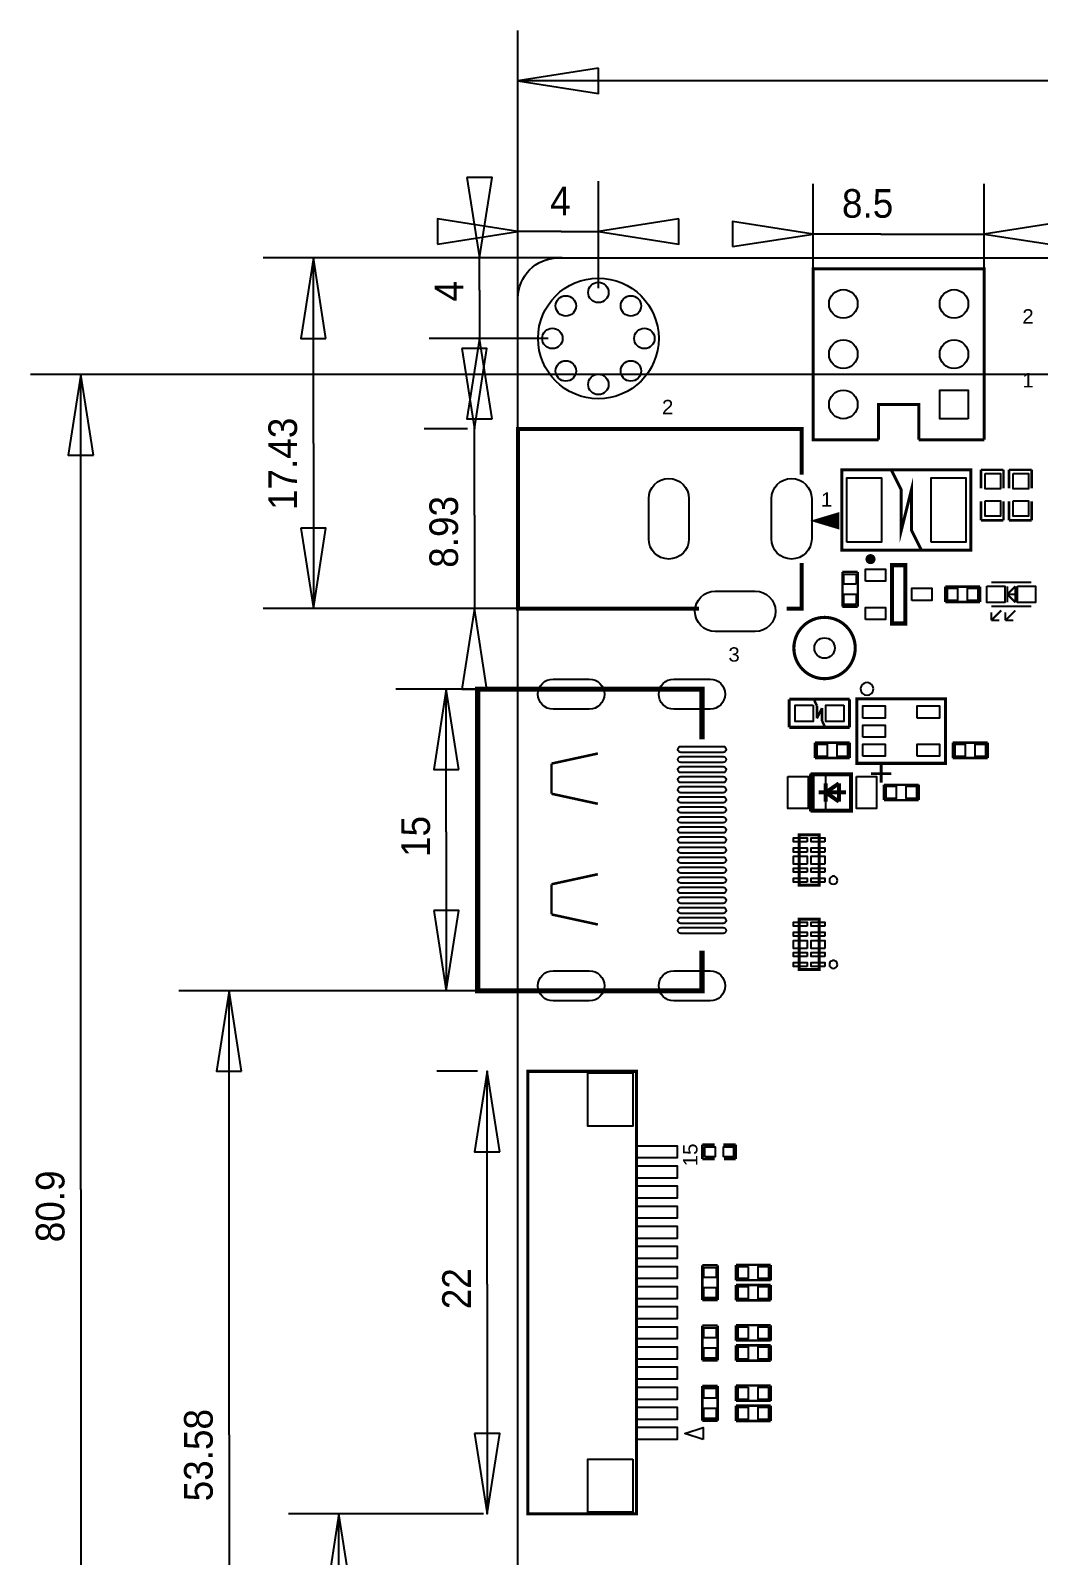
# Model space of a CAD drawing. Extents: x -24 to 175, y -12 to 101.
# Drawn here: x -24.2 to 25.9, y 25.5 to 101.3 of the extents above; entities that cross this region are included whole.
import ezdxf

# ---------------------------------------------------------------- set-up
doc = ezdxf.new("R2010")
doc.units = 0
for name, color, linetype in [('BG_LABEL', 1, 'CONTINUOUS'), ('BG_LABEL-1', 2, 'CONTINUOUS'), ('BG_OUTLINE', 3, 'CONTINUOUS'), ('PG_SILKSCREEN_TOP', 4, 'CONTINUOUS'), ('PIN_TOP', 5, 'CONTINUOUS')]:
    doc.layers.add(name, color=color, linetype=linetype)

msp = doc.modelspace()

# ---------------------------------------------------------------- linework, layer by layer
at = {"layer": 'BG_LABEL'}
for points in [[(0, 87.743487), (0, 101.305995)], [(65.024, 98.806), (0, 98.806)], [(14.673097, 87.716893), (14.673097, 93.685995)], [(23.173106, 87.716893), (23.173106, 93.685995)], [(18.034, 91.186), (14.673097, 91.186)], [(18.034, 91.186), (23.173106, 91.186)], [(2.208022, 89.999998), (-12.659995, 89.999998)], [(-10.16, 80.772), (-10.16, 89.999998)], [(28.281503, 84.201), (-24.216995, 84.201)], [(-21.717, 43.688), (-21.717, 84.201)], [(-2.499893, 81.499481), (-4.658995, 81.499481)], [(-2.159, 77.216), (-2.159, 81.499481)], [(-10.16, 80.772), (-10.16, 72.569299)], [(-2.159, 77.216), (-2.159, 72.569299)], [(-1.155217, 72.569299), (-12.659995, 72.569299)], [(6.500114, 72.569299), (-4.658995, 72.569299)], [(6.650101, 68.569307), (-6.055995, 68.569307)], [(-3.556, 61.468), (-3.556, 68.569307)], [(-3.556, 61.468), (-3.556, 53.569083)], [(-2.499995, 53.578252), (-16.850995, 53.578252)], [(-14.351, 31.496), (-14.351, 53.578252)], [(6.650101, 53.569083), (-6.055995, 53.569083)], [(-1.999996, 49.569116), (-4.023995, 49.569116)], [(-1.524, 38.989), (-1.524, 49.569116)], [(-21.717, 43.688), (-21.717, 3.302)], [(-1.524, 38.989), (-1.524, 27.569109)], [(-14.351, 31.496), (-14.351, 0)], [(-1.701571, 27.569109), (-11.389995, 27.569109)], [(-8.89, 17.145), (-8.89, 27.569109)], [(-1.999996, 27.569109), (-4.023995, 27.569109)]]:
    msp.add_lwpolyline(points, dxfattribs=at)
for points in [[(3.999992, 99.430992), (0, 98.806), (3.999992, 98.181008)], [(10.673105, 90.561008), (14.673097, 91.186), (10.673105, 91.810992)], [(27.173098, 91.810992), (23.173106, 91.186), (27.173098, 90.561008)], [(-9.535008, 86.000006), (-10.16, 89.999998), (-10.784992, 86.000006)], [(-2.783992, 85.499473), (-2.159, 81.499481), (-1.534008, 85.499473)], [(-21.092008, 80.201008), (-21.717, 84.201), (-22.341992, 80.201008)], [(-10.784992, 76.569291), (-10.16, 72.569299), (-9.535008, 76.569291)], [(-1.534008, 68.569307), (-2.159, 72.569299), (-2.783992, 68.569307)], [(-2.931008, 64.569315), (-3.556, 68.569307), (-4.180992, 64.569315)], [(-4.180992, 57.569075), (-3.556, 53.569083), (-2.931008, 57.569075)], [(-13.726008, 49.57826), (-14.351, 53.578252), (-14.975992, 49.57826)], [(-0.899008, 45.569124), (-1.524, 49.569116), (-2.148992, 45.569124)], [(-2.148992, 31.569101), (-1.524, 27.569109), (-0.899008, 31.569101)], [(-8.265008, 23.569117), (-8.89, 27.569109), (-9.514992, 23.569117)]]:
    msp.add_lwpolyline(points, close=True, dxfattribs=at)
at = {"layer": 'BG_LABEL-1'}
for points in [[(-2.529992, 93.99999), (-1.905, 89.999998), (-1.280008, 93.99999)], [(-3.999992, 90.688008), (0, 91.313), (-3.999992, 91.937992)], [(7.999984, 91.937992), (3.999992, 91.313), (7.999984, 90.688008)], [(-1.280008, 81.999912), (-1.905, 85.999904), (-2.529992, 81.999912)]]:
    msp.add_lwpolyline(points, close=True, dxfattribs=at)
for points in [[(0, 88.131548), (0, 93.812995)], [(3.999992, 88.499925), (3.999992, 93.812995)], [(2.159, 91.313), (0, 91.313)], [(2.159, 91.313), (3.999992, 91.313)], [(0.900049, 89.999998), (-4.404995, 89.999998)], [(-1.905, 88.392), (-1.905, 89.999998)], [(-1.905, 88.392), (-1.905, 85.999904)], [(1.499997, 85.999904), (-4.404995, 85.999904)]]:
    msp.add_lwpolyline(points, dxfattribs=at)
at = {"layer": 'BG_OUTLINE'}
msp.add_lwpolyline([(0, 1.999996), (0, 88.000002, -0.414213), (1.999996, 89.999998), (123.000008, 89.999998, -0.414212), (125.000004, 88.000002), (125.000004, 1.999996, -0.414212), (123.000008, 0), (1.999996, 0, -0.414212)], format="xyb", close=True, dxfattribs=at)
at = {"layer": 'PG_SILKSCREEN_TOP'}
for points, const_width in [([(23.173106, 80.966894), (23.173106, 89.466903), (14.673097, 89.466903), (14.673097, 80.966894), (17.923104, 80.966894)], 0.150012), ([(17.923104, 80.966894), (17.923104, 82.716903), (19.9231, 82.716903), (19.9231, 80.966894)], 0.150012), ([(14.100124, 79.234386), (14.100124, 81.499481), (0.000102, 81.499481), (0.000102, 72.569299), (9.000109, 72.569299)], 0.2), ([(19.9231, 80.966894), (23.173106, 80.966894)], 0.150012), ([(20.054011, 75.470004), (19.554012, 76.470002), (19.554012, 78.469998), (19.053988, 76.470002), (19.053988, 78.469998), (18.553989, 79.469996)], 0.150012), ([(24.13, 79.469996), (23.0124, 79.469996)], 0.127), ([(23.0124, 79.469996), (23.0124, 78.542896)], 0.127), ([(24.13, 78.542896), (24.13, 79.469996)], 0.127), ([(25.527, 79.469996), (24.4094, 79.469996)], 0.127), ([(24.4094, 79.469996), (24.4094, 78.542896)], 0.127), ([(25.527, 78.542896), (25.527, 79.469996)], 0.127), ([(15.769107, 77.13439), (15.219121, 76.93439), (15.769107, 76.734391), (15.769107, 77.13439), (15.519121, 76.93439), (15.769107, 76.93439)], 0.2), ([(23.0124, 76.955396), (23.0124, 77.907896)], 0.127), ([(24.13, 77.907896), (24.13, 76.955396)], 0.127), ([(24.4094, 76.955396), (24.4094, 77.907896)], 0.127), ([(25.527, 77.907896), (25.527, 76.955396)], 0.127), ([(24.13, 76.955396), (23.0124, 76.955396)], 0.127), ([(25.527, 76.955396), (24.4094, 76.955396)], 0.127), ([(13.350113, 72.569299), (14.100124, 72.569299), (14.100124, 74.834394)], 0.2), ([(16.891, 74.3966), (16.129, 74.3966)], 0.127), ([(16.129, 74.3966), (16.129, 72.6694)], 0.127), ([(16.891, 72.6694), (16.891, 74.3966)], 0.127), ([(22.9616, 73.66), (21.2344, 73.66)], 0.127), ([(21.2344, 73.66), (21.2344, 72.898)], 0.127), ([(22.9616, 72.898), (22.9616, 73.66)], 0.127), ([(23.52101, 73.878999), (25.521006, 73.878999)], 0.100101), ([(24.32111, 73.279102), (24.72121, 73.679101)], 0.100101), ([(24.32111, 73.679101), (24.32111, 72.879102)], 0.100101), ([(24.72121, 73.679101), (24.72121, 72.879102)], 0.100101), ([(21.2344, 72.898), (22.9616, 72.898)], 0.127), ([(24.271097, 73.279102), (24.771198, 73.279102)], 0.100101), ([(24.72121, 72.879102), (24.32111, 73.279102)], 0.100101), ([(16.129, 72.6694), (16.891, 72.6694)], 0.127), ([(23.52101, 72.679204), (25.521006, 72.679204)], 0.100101), ([(24.02111, 72.479002), (23.52101, 71.979104)], 0.100101), ([(23.52101, 72.379205), (23.52101, 71.979104)], 0.100101), ([(23.52101, 71.979104), (23.92111, 71.979104)], 0.100101), ([(24.72121, 72.479002), (24.221008, 71.979104)], 0.100101), ([(24.221008, 72.379205), (24.221008, 71.979104)], 0.100101), ([(24.221008, 71.979104), (24.621109, 71.979104)], 0.100101), ([(9.150096, 66.069185), (9.150096, 68.569307), (-1.999996, 68.569307), (-1.999996, 53.569083), (9.150096, 53.569083), (9.150096, 55.569104)], 0.254), ([(13.486003, 68.067987), (16.485997, 68.067987)], 0.150012), ([(13.486003, 66.66799), (13.486003, 68.067987)], 0.150012), ([(14.859, 67.748988), (14.732, 68.002988)], 0.127), ([(14.859, 67.113988), (14.859, 67.748988)], 0.127), ([(15.113, 67.621988), (14.859, 67.113988)], 0.127), ([(15.113, 66.986988), (15.113, 67.621988)], 0.127), ([(16.485997, 68.067987), (16.485997, 66.66799)], 0.150012), ([(16.485997, 66.66799), (13.486003, 66.66799)], 0.150012), ([(15.24, 66.732988), (15.113, 66.986988)], 0.127), ([(14.758899, 65.910003), (14.758899, 65.148003)], 0.127), ([(16.486099, 65.910003), (14.758899, 65.910003)], 0.127), ([(16.486099, 65.148003), (16.486099, 65.910003)], 0.127), ([(23.341305, 65.910003), (21.614105, 65.910003)], 0.127), ([(21.614105, 65.910003), (21.614105, 65.148003)], 0.127), ([(23.341305, 65.148003), (23.341305, 65.910003)], 0.127), ([(3.974084, 65.367383), (1.674089, 64.867003)], 0.127), ([(14.758899, 65.148003), (16.486099, 65.148003)], 0.127), ([(21.614105, 65.148003), (23.341305, 65.148003)], 0.127), ([(1.674089, 64.867003), (1.674089, 63.367387)], 0.127), ([(15.30096, 63.881076), (15.30096, 62.9809)], 0.199898), ([(15.950946, 63.881076), (15.30096, 63.430988)], 0.199898), ([(15.950946, 62.9809), (15.950946, 63.881076)], 0.199898), ([(19.9136, 63.811988), (18.1864, 63.811988)], 0.127), ([(18.1864, 63.811988), (18.1864, 63.049988)], 0.127), ([(19.9136, 63.049988), (19.9136, 63.811988)], 0.127), ([(1.674089, 63.367387), (3.974084, 62.867007)], 0.127), ([(14.950948, 63.430988), (16.300958, 63.430988)], 0.199898), ([(15.30096, 63.430988), (15.950946, 62.9809)], 0.199898), ([(18.1864, 63.049988), (19.9136, 63.049988)], 0.127), ([(1.674089, 58.866989), (3.974084, 59.367395)], 0.127), ([(1.674089, 57.367399), (1.674089, 58.866989)], 0.127), ([(3.974084, 56.867298), (1.674089, 57.367399)], 0.127), ([(9.168994, 45.924724), (9.168994, 45.213524)], 0.127), ([(9.168994, 45.924724), (9.778594, 45.924724)], 0.127), ([(10.210394, 45.924724), (10.819994, 45.924724)], 0.127), ([(10.819994, 45.924724), (10.819994, 45.213524)], 0.127), ([(9.168994, 45.213524), (9.778594, 45.213524)], 0.127), ([(10.819994, 45.213524), (10.235794, 45.213524)], 0.127), ([(9.930994, 39.932712), (9.168994, 39.932712)], 0.127), ([(9.168994, 39.932712), (9.168994, 38.205512)], 0.127), ([(9.930994, 38.205512), (9.930994, 39.932712)], 0.127), ([(12.559894, 39.950212), (10.832694, 39.950212)], 0.127), ([(10.832694, 39.950212), (10.832694, 39.188212)], 0.127), ([(12.559894, 39.188212), (12.559894, 39.950212)], 0.127), ([(10.832694, 39.188212), (12.559894, 39.188212)], 0.127), ([(12.559894, 38.950011), (10.832694, 38.950011)], 0.127), ([(10.832694, 38.950011), (10.832694, 38.188011)], 0.127), ([(12.559894, 38.188011), (12.559894, 38.950011)], 0.127), ([(9.168994, 38.205512), (9.930994, 38.205512)], 0.127), ([(10.832694, 38.188011), (12.559894, 38.188011)], 0.127), ([(9.930994, 36.932718), (9.168994, 36.932718)], 0.127), ([(9.168994, 36.932718), (9.168994, 35.205518)], 0.127), ([(9.930994, 35.205518), (9.930994, 36.932718)], 0.127), ([(12.559894, 36.950218), (10.832694, 36.950218)], 0.127), ([(10.832694, 36.950218), (10.832694, 36.188218)], 0.127), ([(12.559894, 36.188218), (12.559894, 36.950218)], 0.127), ([(10.832694, 36.188218), (12.559894, 36.188218)], 0.127), ([(12.559894, 35.950017), (10.832694, 35.950017)], 0.127), ([(10.832694, 35.950017), (10.832694, 35.188017)], 0.127), ([(12.559894, 35.188017), (12.559894, 35.950017)], 0.127), ([(9.168994, 35.205518), (9.930994, 35.205518)], 0.127), ([(10.832694, 35.188017), (12.559894, 35.188017)], 0.127), ([(9.930994, 33.932724), (9.168994, 33.932724)], 0.127), ([(9.168994, 33.932724), (9.168994, 32.205524)], 0.127), ([(9.930994, 32.205524), (9.930994, 33.932724)], 0.127), ([(12.559894, 33.950224), (10.832694, 33.950224)], 0.127), ([(10.832694, 33.950224), (10.832694, 33.188224)], 0.127), ([(12.559894, 33.188224), (12.559894, 33.950224)], 0.127), ([(10.832694, 33.188224), (12.559894, 33.188224)], 0.127), ([(12.559894, 32.950023), (10.832694, 32.950023)], 0.127), ([(10.832694, 32.950023), (10.832694, 32.188023)], 0.127), ([(12.559894, 32.188023), (12.559894, 32.950023)], 0.127), ([(9.168994, 32.205524), (9.930994, 32.205524)], 0.127), ([(10.832694, 32.188023), (12.559894, 32.188023)], 0.127)]:
    msp.add_lwpolyline(points, dxfattribs=dict(at, const_width=const_width))
for points, const_width in [([(16.104006, 79.469996), (22.503994, 79.469996), (22.503994, 75.470004), (16.104006, 75.470004)], 0.150012), ([(14.869109, 76.93439), (15.869107, 77.23439), (15.869107, 76.634391)], 0.2), ([(18.598007, 71.82899), (18.598007, 74.72901), (19.247993, 74.72901), (19.247993, 71.82899)], 0.2), ([(16.850106, 64.878991), (16.850106, 68.078985), (21.250097, 68.078985), (21.250097, 64.878991)], 0.150012), ([(16.550894, 64.33091), (16.550894, 62.531066), (14.650974, 62.531066), (14.650974, 64.33091)], 0.199898), ([(14.977999, 58.82099), (14.977999, 61.32101), (13.978001, 61.32101), (13.978001, 58.82099)], 0.150012), ([(14.977999, 54.62999), (14.977999, 57.13001), (13.978001, 57.13001), (13.978001, 54.62999)], 0.150012), ([(5.900014, 49.569116), (0.499999, 49.569116), (0.499999, 27.569109), (5.900014, 27.569109)], 0.150012)]:
    msp.add_lwpolyline(points, close=True, dxfattribs=dict(at, const_width=const_width))
for points, const_width in [([(17.647996, 75.029009, 1), (17.398004, 75.028991, 1)], 0.250012), ([(16.764, 70.610755, 1), (13.716, 70.610755, 1)], 0.154889)]:
    msp.add_lwpolyline(points, format="xyb", close=True, dxfattribs=dict(at, const_width=const_width))
for points in [[(17.66631, 68.578984, 1), (17.033894, 68.578992, 1)], [(15.877997, 59.071002, 1), (15.478003, 59.070998, 1)], [(15.877997, 54.880002, 1), (15.478003, 54.879998, 1)]]:
    msp.add_lwpolyline(points, format="xyb", close=True, dxfattribs=at)
for points in [[(14.50086, 64.33091), (14.50086, 62.531066), (15.30096, 62.531066), (15.30096, 64.33091)], [(9.200007, 31.269102), (8.300009, 31.569101), (9.200007, 31.869101)]]:
    msp.add_lwpolyline(points, close=True, dxfattribs=at)
at = {"layer": 'PIN_TOP'}
for points in [[(22.384309, 82.005703), (20.961909, 82.005703), (20.961909, 83.428103), (22.384309, 83.428103)], [(16.340404, 75.8698), (16.340404, 79.0702), (18.067604, 79.0702), (18.067604, 75.8698)], [(20.540396, 75.8698), (20.540396, 79.0702), (22.267596, 79.0702), (22.267596, 75.8698)], [(23.2156, 79.292196), (23.9776, 79.292196), (23.9776, 78.530196), (23.2156, 78.530196)], [(24.6126, 79.292196), (25.3746, 79.292196), (25.3746, 78.530196), (24.6126, 78.530196)], [(23.2156, 77.920596), (23.9776, 77.920596), (23.9776, 77.158596), (23.2156, 77.158596)], [(24.6126, 77.920596), (25.3746, 77.920596), (25.3746, 77.158596), (24.6126, 77.158596)], [(17.272991, 73.929062), (17.272991, 74.528959), (18.272989, 74.528959), (18.272989, 73.929062)], [(16.8148, 73.779101), (16.2052, 73.779101), (16.2052, 74.287101), (16.8148, 74.287101)], [(19.573011, 72.979051), (19.573011, 73.578949), (20.573009, 73.578949), (20.573009, 72.979051)], [(21.851899, 73.5838), (21.851899, 72.9742), (21.343899, 72.9742), (21.343899, 73.5838)], [(22.852101, 73.5838), (22.852101, 72.9742), (22.344101, 72.9742), (22.344101, 73.5838)], [(23.299153, 73.679152), (24.19905, 73.679152), (24.19905, 72.879052), (23.299153, 72.879052)], [(24.823153, 73.679152), (25.72305, 73.679152), (25.72305, 72.879052), (24.823153, 72.879052)], [(16.8148, 72.778899), (16.2052, 72.778899), (16.2052, 73.286899), (16.8148, 73.286899)], [(17.272991, 72.029041), (17.272991, 72.628938), (18.272989, 72.628938), (18.272989, 72.029041)], [(14.6685, 67.774388), (14.6685, 66.961588), (13.7795, 66.961588), (13.7795, 67.774388)], [(16.1925, 67.774388), (16.1925, 66.961588), (15.3035, 66.961588), (15.3035, 67.774388)], [(17.150029, 67.12905), (17.150029, 67.728948), (18.250129, 67.728948), (18.250129, 67.12905)], [(19.850049, 67.12905), (19.850049, 67.728948), (20.950149, 67.728948), (20.950149, 67.12905)], [(17.150029, 66.17904), (17.150029, 66.778937), (18.250129, 66.778937), (18.250129, 66.17904)], [(14.868398, 65.224203), (14.868398, 65.833803), (15.376398, 65.833803), (15.376398, 65.224203)], [(15.868599, 65.224203), (15.868599, 65.833803), (16.376599, 65.833803), (16.376599, 65.224203)], [(17.150029, 65.229029), (17.150029, 65.828926), (18.250129, 65.828926), (18.250129, 65.229029)], [(19.850049, 65.229029), (19.850049, 65.828926), (20.950149, 65.828926), (20.950149, 65.229029)], [(22.231604, 65.833803), (22.231604, 65.224203), (21.723604, 65.224203), (21.723604, 65.833803)], [(23.231805, 65.833803), (23.231805, 65.224203), (22.723805, 65.224203), (22.723805, 65.833803)], [(13.420979, 64.230936), (14.420977, 64.230936), (14.420977, 62.631041), (13.420979, 62.631041)], [(16.821023, 64.230936), (17.821021, 64.230936), (17.821021, 62.631041), (16.821023, 62.631041)], [(18.803899, 63.735788), (18.803899, 63.126188), (18.295899, 63.126188), (18.295899, 63.735788)], [(19.804101, 63.735788), (19.804101, 63.126188), (19.296101, 63.126188), (19.296101, 63.735788)], [(14.378, 60.971049), (13.697991, 60.971049), (13.697991, 61.170947), (14.378, 61.170947)], [(14.378, 60.47105), (13.697991, 60.47105), (13.697991, 60.670948), (14.378, 60.670948)], [(15.258009, 60.971049), (14.578, 60.971049), (14.578, 61.170947), (15.258009, 61.170947)], [(15.258009, 60.47105), (14.578, 60.47105), (14.578, 60.670948), (15.258009, 60.670948)], [(14.378, 59.871), (13.697991, 59.871), (13.697991, 60.271), (14.378, 60.271)], [(15.258009, 59.871), (14.578, 59.871), (14.578, 60.271), (15.258009, 60.271)], [(14.378, 59.471052), (13.697991, 59.471052), (13.697991, 59.67095), (14.378, 59.67095)], [(14.378, 58.971053), (13.697991, 58.971053), (13.697991, 59.170951), (14.378, 59.170951)], [(15.258009, 59.471052), (14.578, 59.471052), (14.578, 59.67095), (15.258009, 59.67095)], [(15.258009, 58.971053), (14.578, 58.971053), (14.578, 59.170951), (15.258009, 59.170951)], [(14.378, 56.780049), (13.697991, 56.780049), (13.697991, 56.979947), (14.378, 56.979947)], [(15.258009, 56.780049), (14.578, 56.780049), (14.578, 56.979947), (15.258009, 56.979947)], [(14.378, 56.28005), (13.697991, 56.28005), (13.697991, 56.479948), (14.378, 56.479948)], [(15.258009, 56.28005), (14.578, 56.28005), (14.578, 56.479948), (15.258009, 56.479948)], [(14.378, 55.68), (13.697991, 55.68), (13.697991, 56.08), (14.378, 56.08)], [(14.378, 55.280052), (13.697991, 55.280052), (13.697991, 55.47995), (14.378, 55.47995)], [(15.258009, 55.68), (14.578, 55.68), (14.578, 56.08), (15.258009, 56.08)], [(15.258009, 55.280052), (14.578, 55.280052), (14.578, 55.47995), (15.258009, 55.47995)], [(14.378, 54.780053), (13.697991, 54.780053), (13.697991, 54.979951), (14.378, 54.979951)], [(15.258009, 54.780053), (14.578, 54.780053), (14.578, 54.979951), (15.258009, 54.979951)], [(5.717616, 49.489919), (5.717616, 46.848319), (3.482416, 46.848319), (3.482416, 49.489919)], [(5.884012, 45.873924), (7.916012, 45.873924), (7.916012, 45.264324), (5.884012, 45.264324)], [(9.295994, 45.315124), (9.295994, 45.823124), (9.803994, 45.823124), (9.803994, 45.315124)], [(10.210394, 45.315124), (10.210394, 45.823124), (10.718394, 45.823124), (10.718394, 45.315124)], [(5.884012, 44.873901), (7.916012, 44.873901), (7.916012, 44.264301), (5.884012, 44.264301)], [(5.884012, 43.873903), (7.916012, 43.873903), (7.916012, 43.264303), (5.884012, 43.264303)], [(5.884012, 42.873905), (7.916012, 42.873905), (7.916012, 42.264305), (5.884012, 42.264305)], [(5.884012, 41.873907), (7.916012, 41.873907), (7.916012, 41.264307), (5.884012, 41.264307)], [(5.884012, 40.873909), (7.916012, 40.873909), (7.916012, 40.264309), (5.884012, 40.264309)], [(5.884012, 39.873911), (7.916012, 39.873911), (7.916012, 39.264311), (5.884012, 39.264311)], [(9.854794, 39.315212), (9.245194, 39.315212), (9.245194, 39.823212), (9.854794, 39.823212)], [(11.450193, 39.874012), (11.450193, 39.264412), (10.942193, 39.264412), (10.942193, 39.874012)], [(12.450394, 39.874012), (12.450394, 39.264412), (11.942394, 39.264412), (11.942394, 39.874012)], [(5.884012, 38.873913), (7.916012, 38.873913), (7.916012, 38.264313), (5.884012, 38.264313)], [(9.854794, 38.315011), (9.245194, 38.315011), (9.245194, 38.823011), (9.854794, 38.823011)], [(11.450193, 38.873811), (11.450193, 38.264211), (10.942193, 38.264211), (10.942193, 38.873811)], [(12.450394, 38.873811), (12.450394, 38.264211), (11.942394, 38.264211), (11.942394, 38.873811)], [(5.884012, 37.873915), (7.916012, 37.873915), (7.916012, 37.264315), (5.884012, 37.264315)], [(5.884012, 36.873917), (7.916012, 36.873917), (7.916012, 36.264317), (5.884012, 36.264317)], [(9.854794, 36.315218), (9.245194, 36.315218), (9.245194, 36.823218), (9.854794, 36.823218)], [(11.450193, 36.874018), (11.450193, 36.264418), (10.942193, 36.264418), (10.942193, 36.874018)], [(12.450394, 36.874018), (12.450394, 36.264418), (11.942394, 36.264418), (11.942394, 36.874018)], [(5.884012, 35.873919), (7.916012, 35.873919), (7.916012, 35.264319), (5.884012, 35.264319)], [(9.854794, 35.315017), (9.245194, 35.315017), (9.245194, 35.823017), (9.854794, 35.823017)], [(11.450193, 35.873817), (11.450193, 35.264217), (10.942193, 35.264217), (10.942193, 35.873817)], [(12.450394, 35.873817), (12.450394, 35.264217), (11.942394, 35.264217), (11.942394, 35.873817)], [(5.884012, 34.873921), (7.916012, 34.873921), (7.916012, 34.264321), (5.884012, 34.264321)], [(5.884012, 33.873923), (7.916012, 33.873923), (7.916012, 33.264323), (5.884012, 33.264323)], [(9.854794, 33.315224), (9.245194, 33.315224), (9.245194, 33.823224), (9.854794, 33.823224)], [(11.450193, 33.874024), (11.450193, 33.264424), (10.942193, 33.264424), (10.942193, 33.874024)], [(12.450394, 33.874024), (12.450394, 33.264424), (11.942394, 33.264424), (11.942394, 33.874024)], [(5.884012, 32.873925), (7.916012, 32.873925), (7.916012, 32.264325), (5.884012, 32.264325)], [(9.854794, 32.315023), (9.245194, 32.315023), (9.245194, 32.823023), (9.854794, 32.823023)], [(11.450193, 32.873823), (11.450193, 32.264223), (10.942193, 32.264223), (10.942193, 32.873823)], [(12.450394, 32.873823), (12.450394, 32.264223), (11.942394, 32.264223), (11.942394, 32.873823)], [(5.884012, 31.873901), (7.916012, 31.873901), (7.916012, 31.264301), (5.884012, 31.264301)], [(5.717616, 30.289906), (5.717616, 27.648306), (3.482416, 27.648306), (3.482416, 30.289906)]]:
    msp.add_lwpolyline(points, close=True, dxfattribs=at)
for points in [[(6.500114, 76.034392), (6.500114, 78.034388, -1), (8.50011, 78.034388), (8.50011, 76.034392, -1)], [(12.600102, 76.034392), (12.600102, 78.034388, -1), (14.600098, 78.034388), (14.600098, 76.034392, -1)], [(9.800107, 73.434397), (11.800103, 73.434397, -1), (11.800103, 71.434401), (9.800107, 71.434401, -1)], [(3.549955, 67.569042), (1.75006, 67.569042, -1), (1.75006, 69.069141), (3.549955, 69.069141, -1)], [(9.549943, 67.569042), (7.750048, 67.569042, -1), (7.750048, 69.069141), (9.549943, 69.069141, -1)], [(10.200094, 65.419287), (8.100098, 65.419287, -1), (8.100098, 65.719287), (10.200094, 65.719287, -1)], [(10.200094, 64.919187), (8.100098, 64.919187, -1), (8.100098, 65.219186), (10.200094, 65.219186, -1)], [(10.200094, 64.41929), (8.100098, 64.41929, -1), (8.100098, 64.719289), (10.200094, 64.719289, -1)], [(10.200094, 63.919189), (8.100098, 63.919189, -1), (8.100098, 64.219188), (10.200094, 64.219188, -1)], [(10.200094, 63.419292), (8.100098, 63.419292, -1), (8.100098, 63.719291), (10.200094, 63.719291, -1)], [(10.200094, 62.919191), (8.100098, 62.919191, -1), (8.100098, 63.21919), (10.200094, 63.21919, -1)], [(10.200094, 62.419293), (8.100098, 62.419293, -1), (8.100098, 62.719293), (10.200094, 62.719293, -1)], [(10.200094, 61.919193), (8.100098, 61.919193, -1), (8.100098, 62.219192), (10.200094, 62.219192, -1)], [(10.200094, 61.419295), (8.100098, 61.419295, -1), (8.100098, 61.719295), (10.200094, 61.719295, -1)], [(10.200094, 60.919195), (8.100098, 60.919195, -1), (8.100098, 61.219194), (10.200094, 61.219194, -1)], [(10.200094, 60.419094), (8.100098, 60.419094, -1), (8.100098, 60.719094), (10.200094, 60.719094, -1)], [(10.200094, 59.919197), (8.100098, 59.919197, -1), (8.100098, 60.219196), (10.200094, 60.219196, -1)], [(10.200094, 59.419096), (8.100098, 59.419096, -1), (8.100098, 59.719096), (10.200094, 59.719096, -1)], [(10.200094, 58.919199), (8.100098, 58.919199, -1), (8.100098, 59.219198), (10.200094, 59.219198, -1)], [(10.200094, 58.419098), (8.100098, 58.419098, -1), (8.100098, 58.719098), (10.200094, 58.719098, -1)], [(10.200094, 57.919201), (8.100098, 57.919201, -1), (8.100098, 58.2192), (10.200094, 58.2192, -1)], [(10.200094, 57.4191), (8.100098, 57.4191, -1), (8.100098, 57.7191), (10.200094, 57.7191, -1)], [(10.200094, 56.919203), (8.100098, 56.919203, -1), (8.100098, 57.219202), (10.200094, 57.219202, -1)], [(10.200094, 56.419102), (8.100098, 56.419102, -1), (8.100098, 56.719102), (10.200094, 56.719102, -1)], [(3.549955, 53.069249), (1.75006, 53.069249, -1), (1.75006, 54.569347), (3.549955, 54.569347, -1)], [(9.549943, 53.069249), (7.750048, 53.069249, -1), (7.750048, 54.569347), (9.549943, 54.569347, -1)]]:
    msp.add_lwpolyline(points, format="xyb", close=True, dxfattribs=at)
for centre, radius in [((3.999992, 85.999904), 2.9972), ((3.999992, 88.285904), 0.508), ((2.383485, 87.616411), 0.508), ((5.616499, 87.616411), 0.508), ((16.173094, 87.716893), 0.7112), ((21.673109, 87.716893), 0.7112), ((1.713992, 85.999904), 0.508), ((6.285992, 85.999904), 0.508), ((16.173094, 85.216898), 0.7112), ((21.673109, 85.216898), 0.7112), ((2.383485, 84.383397), 0.508), ((3.999992, 83.713904), 0.508), ((5.616499, 84.383397), 0.508), ((16.173094, 82.716903), 0.7112), ((15.24, 70.610755), 0.508)]:
    msp.add_circle(centre, radius, dxfattribs=at)

# ---------------------------------------------------------------- texts
at = {"layer": 'BG_LABEL', "width": 0.964286}
msp.add_text('8.5', height=1.4224, dxfattribs=at).set_placement((16.1036, 91.9988))
for s, p in [('17.43', (-10.9728, 77.47)), ('8.93', (-2.9718, 74.5998)), ('15', (-4.3688, 60.2234)), ('80.9', (-22.5298, 41.0718)), ('22', (-2.3368, 37.7444)), ('53.58', (-15.1638, 28.194))]:
    msp.add_text(s, height=1.4224, rotation=90, dxfattribs=at).set_placement(p)
at = {"layer": 'BG_LABEL-1', "width": 0.964286}
msp.add_text('4', height=1.4224, dxfattribs=at).set_placement((1.6002, 92.1258))
msp.add_text('4', height=1.4224, rotation=90, dxfattribs=at).set_placement((-2.7178, 87.8332))
at = {"layer": 'PG_SILKSCREEN_TOP', "width": 1.071429}
for s, p in [('2', (25.066498, 86.741)), ('1', (25.066498, 83.566)), ('2', (7.160133, 82.23443)), ('1', (15.060117, 77.63444)), ('3', (10.460126, 69.93443))]:
    msp.add_text(s, height=0.7112, dxfattribs=at).set_placement(p)
at = {"layer": 'PG_SILKSCREEN_TOP'}
for s, height, width, p in [('+', 1.4224, 0.964286, (18.7452, 63.8302)), ('15', 0.7112, 1.071429, (8.923376, 44.847129))]:
    msp.add_text(s, height=height, rotation=90, dxfattribs=dict(at, width=width)).set_placement(p)

doc.saveas('drawing.dxf')
